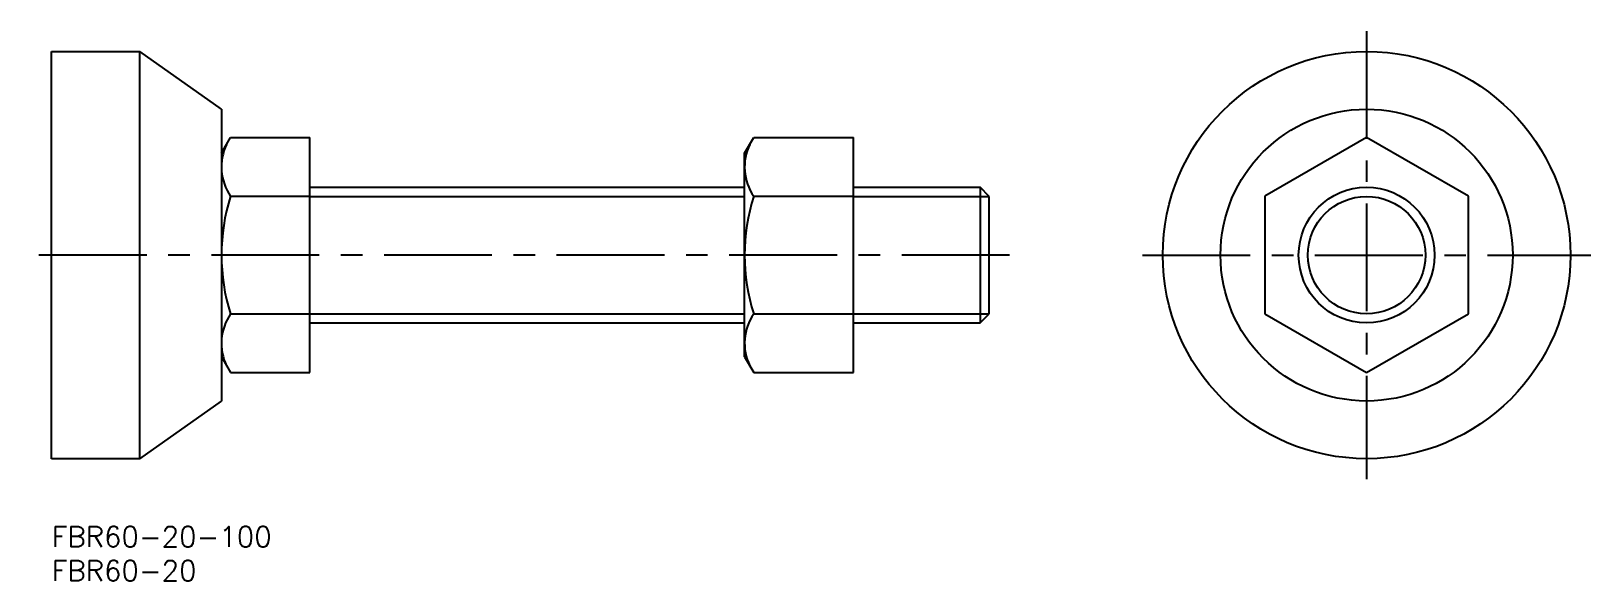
# Model space of a CAD drawing. Extents: x -3 to 227, y -8 to 73.
import ezdxf

# ---------------------------------------------------------------- set-up
doc = ezdxf.new("R2010")
doc.units = 0
doc.header["$LTSCALE"] = 0.5
doc.linetypes.add('CENTER', pattern=[50.8, 31.75, -6.35, 6.35, -6.35])
for name, color, linetype in [('MSM_CENTER', 1, 'CENTER'), ('MSM_CONTINUOUS', 7, 'CONTINUOUS'), ('MSM_NARROW', 5, 'CONTINUOUS'), ('MSM_PART_NUMBER', 7, 'CONTINUOUS')]:
    doc.layers.add(name, color=color, linetype=linetype)
doc.styles.get("Standard").update_dxf_attribs({"font": 'txt.shx', "height": 3, "bigfont": 'bigfont.shx'})

# ---------------------------------------------------------------- blocks, each defined once
blk = doc.blocks.new('*U2')
at = {"layer": 'MSM_PART_NUMBER'}
blk.add_text('FBR60-20-100', height=3, dxfattribs=at).set_placement((0, -3))
blk = doc.blocks.new('*U3')
at = {"layer": 'MSM_PART_NUMBER'}
blk.add_text('FBR60-20', height=3, dxfattribs=at).set_placement((0, -8))

msp = doc.modelspace()

# ---------------------------------------------------------------- linework, layer by layer
at = {"layer": 'MSM_CENTER'}
for p, q in [((193.54, 73), (193.54, 7)), ((141, 40), (-3, 40)), ((160.54, 40), (226.54, 40))]:
    msp.add_line(p, q, dxfattribs=at)
at = {"layer": 'MSM_CONTINUOUS'}
for p, q in [((0, 10), (0, 70)), ((0, 70), (13, 70)), ((13, 10), (13, 70)), ((25, 61.5), (13, 70)), ((25, 61.5), (25, 18.5)), ((25, 55), (26.34, 57.32)), ((26.34, 57.32), (38, 57.32)), ((38, 22.68), (38, 57.32)), ((102, 55), (103.34, 57.32)), ((103.34, 57.32), (118, 57.32)), ((118, 22.68), (118, 57.32)), ((193.54, 57.32), (178.54, 48.66)), ((208.54, 48.66), (193.54, 57.32)), ((102, 25), (102, 55)), ((26.34, 48.66), (38, 48.66)), ((38, 50), (102, 50)), ((103.34, 48.66), (118, 48.66)), ((118, 50), (136.65, 50)), ((138, 48.65), (136.65, 50)), ((136.65, 50), (136.65, 30)), ((138, 31.35), (138, 48.65)), ((178.54, 48.66), (178.54, 31.34)), ((208.54, 31.34), (208.54, 48.66)), ((26.34, 31.34), (38, 31.34)), ((38, 30), (102, 30)), ((103.34, 31.34), (118, 31.34)), ((118, 30), (136.65, 30)), ((136.65, 30), (138, 31.35)), ((178.54, 31.34), (193.54, 22.68)), ((193.54, 22.68), (208.54, 31.34)), ((25, 25), (26.34, 22.68)), ((102, 25), (103.34, 22.68)), ((26.34, 22.68), (38, 22.68)), ((103.34, 22.68), (118, 22.68)), ((13, 10), (25, 18.5)), ((13, 10), (0, 10))]:
    msp.add_line(p, q, dxfattribs=at)
for radius in [30, 21.5, 10]:
    msp.add_circle((193.54, 40), radius, dxfattribs=at)
for centre, radius, start, end in [((32.67, 52.99), 7.67, 154.3843, 214.3843), ((109.67, 52.99), 7.67, 154.3843, 214.3843), ((53.66, 40), 28.66, 162.412, 197.588), ((130.66, 40), 28.66, 162.412, 197.588), ((32.67, 27.01), 7.67, 145.6157, 205.6157), ((109.67, 27.01), 7.67, 145.6157, 205.6157)]:
    msp.add_arc(centre, radius, start, end, dxfattribs=at)
at = {"layer": 'MSM_NARROW'}
for p, q in [((38, 48.65), (102, 48.65)), ((118, 48.65), (138, 48.65)), ((38, 31.35), (102, 31.35)), ((118, 31.35), (138, 31.35))]:
    msp.add_line(p, q, dxfattribs=at)
msp.add_circle((193.54, 40), 8.65, dxfattribs=at)

# ---------------------------------------------------------------- block references
at = {"layer": 'MSM_CONTINUOUS'}
for name in ['*U2', '*U3']:
    msp.add_blockref(name, (0, 0), dxfattribs=at)

doc.saveas('drawing.dxf')
